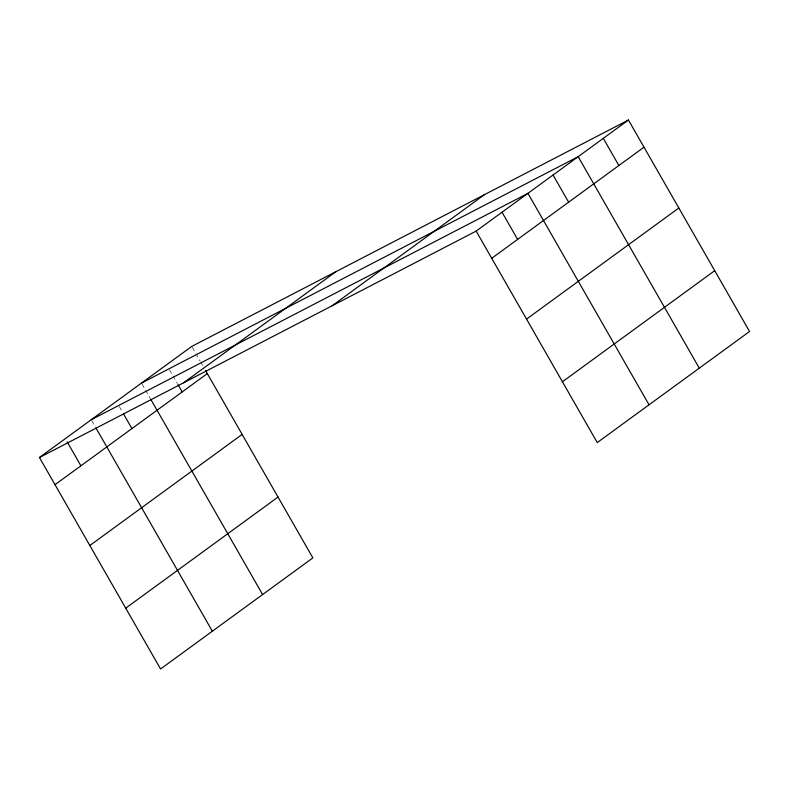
<?xml version="1.0" encoding="UTF-8"?>
<svg xmlns="http://www.w3.org/2000/svg" width="789" height="789" viewBox="0 0 789 789"><rect width="100%" height="100%" fill="white"/><g stroke="black" fill="none" stroke-linecap="round" stroke-linejoin="round"><path stroke-width="0.59" stroke-dasharray="3.94 2.96" d="M192.338 347.466L195.337 352.693M195.938 353.738L200.12 361.056M200.722 362.102L203.118 366.283M169.605 369.972L177.387 383.562M142.089 384.125L145.077 389.352M145.679 390.397L150.462 398.761M119.356 406.631L122.344 411.858M91.83 420.784L95.42 427.056"/><path stroke-width="1.18" d="M205.515 370.465L312.858 557.892L160.561 668.983L39.45 457.512L191.747 346.42L628.438 120.017L749.55 331.488L597.253 442.58L476.142 231.108L628.438 120.017M183.561 382.793L335.858 271.712M55.013 484.683L207.31 373.601M332.041 305.826L484.328 194.735M89.847 545.505L242.134 434.414M491.715 258.289L644.002 147.198M125.727 608.161L278.024 497.07M526.539 319.101L678.836 208.01M562.429 381.768L714.716 270.676M141.487 383.079L578.179 156.676L699.291 368.147M91.228 419.738L527.93 193.335L649.031 404.806M39.45 457.512L476.142 231.108M603.309 138.351L618.872 165.522M553.05 175.01L568.622 202.191M502.041 212.221L517.604 239.402M177.989 384.608L182.18 391.926M151.064 399.806L262.599 594.551M123.538 413.949L131.921 428.585M96.021 428.102L212.34 631.21M67.134 441.761L80.902 465.806"/></g></svg>
